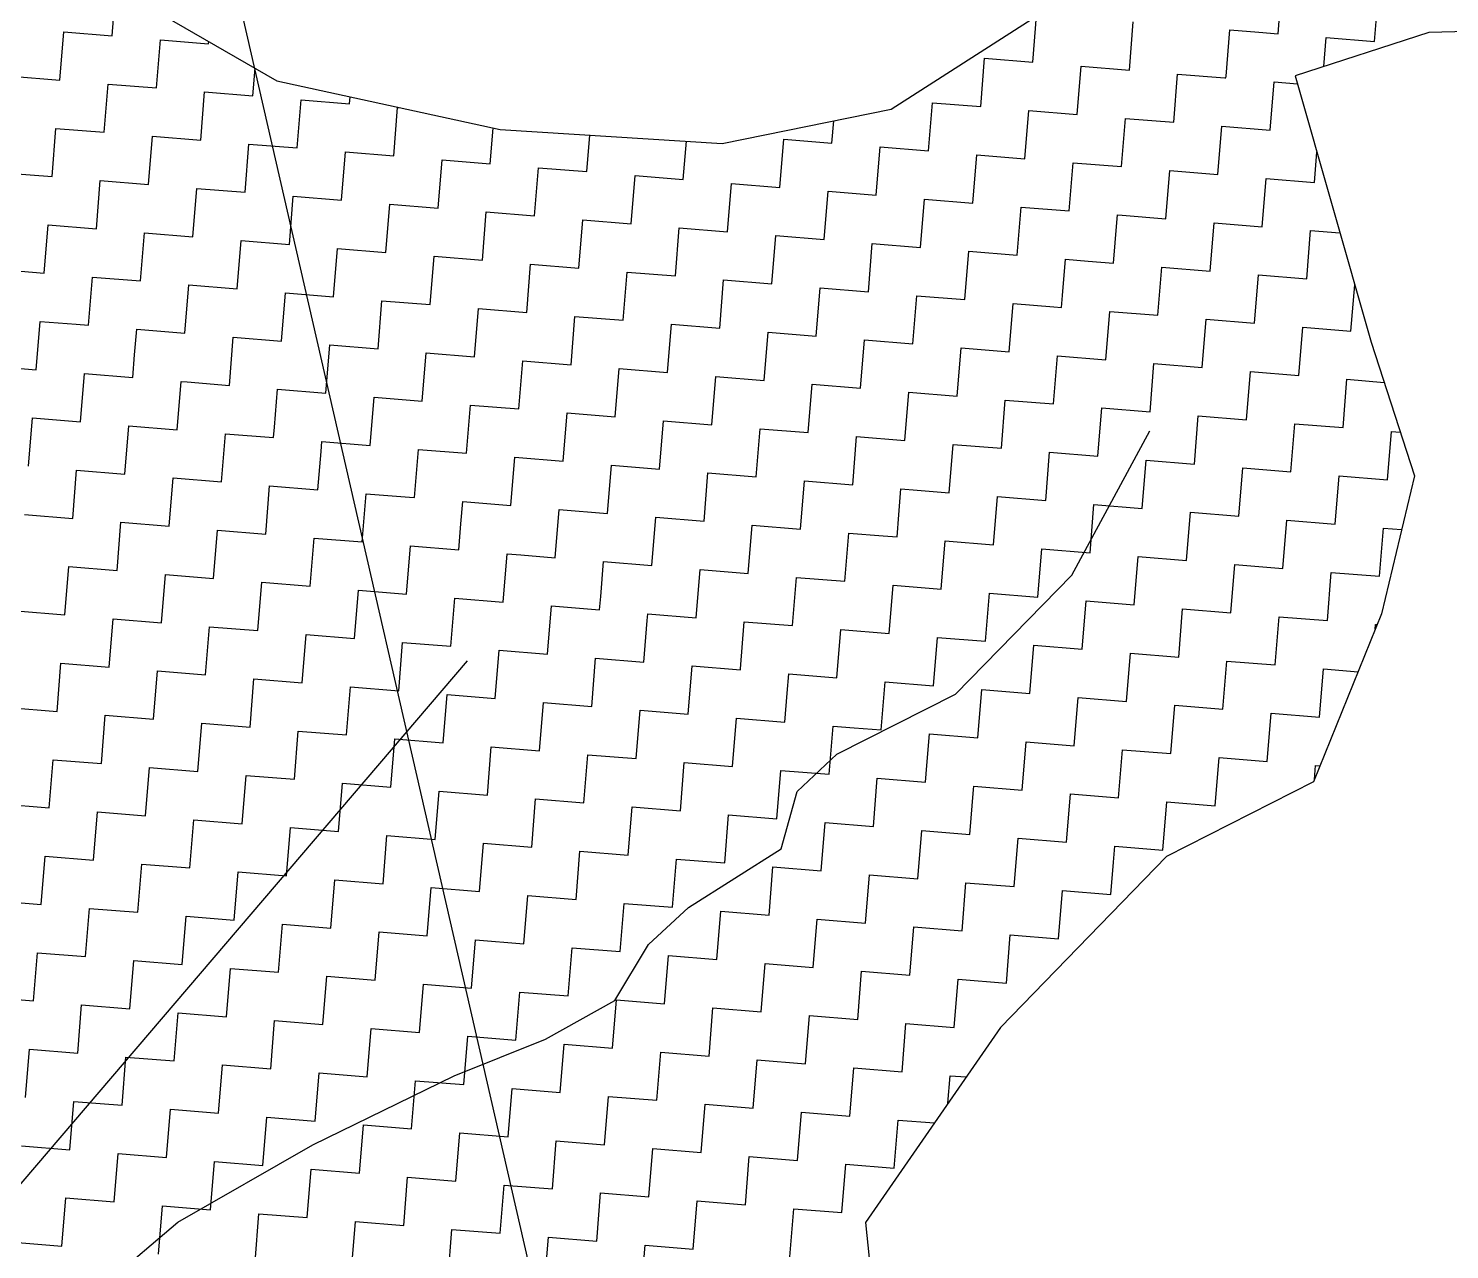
# Model space of a CAD drawing. Header units: metres. Extents: x 286589 to 288713, y 2001360 to 2004418.
# Drawn here: x 287494.2 to 287647.9, y 2003498.1 to 2003630.1 of the extents above; entities that cross this region are included whole.
import ezdxf

# ---------------------------------------------------------------- set-up
doc = ezdxf.new("R2010")
doc.units = ezdxf.units.M
doc.header["$MEASUREMENT"] = 0
for name, color, linetype in [('LINE_WATER', 4, 'Continuous'), ('POLY_HATCH', 12, 'Continuous'), ('POLY_PARCEL', 6, 'Continuous')]:
    doc.layers.add(name, color=color, linetype=linetype)

msp = doc.modelspace()

# ---------------------------------------------------------------- linework, layer by layer
msp.add_lwpolyline([(287475.68, 2003484.48), (287541.68, 2003561.74)])
at = {"layer": 'LINE_WATER'}
for p, q in [((287607.03, 2003570.98), (287615.45, 2003586.58)), ((287594.46, 2003558.11), (287607.03, 2003570.98)), ((287581.61, 2003551.62), (287594.46, 2003558.11)), ((287577.31, 2003547.6), (287581.61, 2003551.62)), ((287575.61, 2003541.39), (287577.31, 2003547.6)), ((287565.56, 2003535.06), (287575.61, 2003541.39)), ((287561.26, 2003531.04), (287565.56, 2003535.06)), ((287557.59, 2003524.99), (287561.26, 2003531.04)), ((287550.1, 2003520.83), (287557.59, 2003524.99)), ((287540.25, 2003516.87), (287550.1, 2003520.83)), ((287524.94, 2003509.39), (287540.25, 2003516.87)), ((287510.35, 2003501.05), (287524.94, 2003509.39)), ((287496.27, 2003489.09), (287510.35, 2003501.05))]:
    msp.add_line(p, q, dxfattribs=at)
at = {"layer": 'POLY_HATCH', "linetype": 'Continuous'}
for p, q in [((287503.24, 2003629.32), (287503.67, 2003634.53)), ((287639.76, 2003628.69), (287640.19, 2003633.91)), ((287629.32, 2003629.54), (287629.59, 2003632.83)), ((287602.81, 2003626.45), (287603.22, 2003631.48)), ((287613.25, 2003625.6), (287613.67, 2003630.82)), ((287497.6, 2003624.52), (287498.02, 2003629.74)), ((287498.02, 2003629.74), (287503.24, 2003629.32)), ((287623.7, 2003624.93), (287624.11, 2003629.97)), ((287624.11, 2003629.97), (287627.26, 2003629.71)), ((287627.26, 2003629.71), (287629.32, 2003629.54)), ((287508.03, 2003623.67), (287508.46, 2003628.89)), ((287508.46, 2003628.89), (287513.68, 2003628.46)), ((287513.68, 2003628.46), (287513.69, 2003628.69)), ((287634.29, 2003626.01), (287634.54, 2003629.12)), ((287634.54, 2003629.12), (287639.76, 2003628.69)), ((287597.17, 2003621.66), (287597.59, 2003626.88)), ((287597.59, 2003626.88), (287602.81, 2003626.45)), ((287492.38, 2003624.95), (287497.6, 2003624.52)), ((287518.47, 2003622.82), (287518.71, 2003625.8)), ((287607.6, 2003620.81), (287608.03, 2003626.03)), ((287608.03, 2003626.03), (287613.25, 2003625.6)), ((287618.04, 2003619.96), (287618.46, 2003625.18)), ((287618.46, 2003625.18), (287623.57, 2003624.76)), ((287623.57, 2003624.76), (287623.68, 2003624.75)), ((287623.68, 2003624.75), (287623.7, 2003624.93)), ((287502.39, 2003618.88), (287502.81, 2003624.1)), ((287502.81, 2003624.1), (287508.03, 2003623.67)), ((287512.83, 2003618.03), (287513.25, 2003623.25)), ((287513.25, 2003623.25), (287518.47, 2003622.82)), ((287628.47, 2003619.11), (287628.9, 2003624.33)), ((287628.9, 2003624.33), (287631.42, 2003624.12)), ((287523.26, 2003617.18), (287523.69, 2003622.4)), ((287523.69, 2003622.4), (287528.91, 2003621.97)), ((287528.91, 2003621.97), (287528.97, 2003622.72)), ((287533.7, 2003616.33), (287534.12, 2003621.55)), ((287534.12, 2003621.55), (287534.45, 2003621.52)), ((287591.52, 2003616.87), (287591.95, 2003622.08)), ((287591.95, 2003622.08), (287597.17, 2003621.66)), ((287581.09, 2003617.72), (287581.28, 2003620.13)), ((287601.96, 2003616.02), (287602.38, 2003621.23)), ((287602.38, 2003621.23), (287607.6, 2003620.81)), ((287612.39, 2003615.17), (287612.82, 2003620.38)), ((287612.82, 2003620.38), (287618.04, 2003619.96)), ((287496.75, 2003614.09), (287497.17, 2003619.3)), ((287497.17, 2003619.3), (287502.39, 2003618.88)), ((287507.18, 2003613.24), (287507.61, 2003618.45)), ((287507.61, 2003618.45), (287512.83, 2003618.03)), ((287544.13, 2003615.48), (287544.45, 2003619.33)), ((287554.57, 2003614.63), (287554.89, 2003618.57)), ((287622.83, 2003614.31), (287623.26, 2003619.53)), ((287623.26, 2003619.53), (287628.47, 2003619.11)), ((287517.62, 2003612.39), (287518.04, 2003617.6)), ((287518.04, 2003617.6), (287523.26, 2003617.18)), ((287565.01, 2003613.78), (287565.34, 2003617.92)), ((287575.44, 2003612.92), (287575.87, 2003618.14)), ((287575.87, 2003618.14), (287581.09, 2003617.72)), ((287585.88, 2003612.07), (287586.3, 2003617.29)), ((287586.3, 2003617.29), (287591.52, 2003616.87)), ((287528.05, 2003611.53), (287528.48, 2003616.75)), ((287528.48, 2003616.75), (287533.7, 2003616.33)), ((287538.49, 2003610.68), (287538.92, 2003615.9)), ((287538.92, 2003615.9), (287544.13, 2003615.48)), ((287596.31, 2003611.22), (287596.74, 2003616.44)), ((287596.74, 2003616.44), (287601.96, 2003616.02)), ((287606.75, 2003610.37), (287607.18, 2003615.59)), ((287607.18, 2003615.59), (287612.39, 2003615.17)), ((287633.27, 2003613.46), (287633.53, 2003616.72)), ((287491.53, 2003614.51), (287496.75, 2003614.09)), ((287548.93, 2003609.83), (287549.35, 2003615.05)), ((287549.35, 2003615.05), (287554.57, 2003614.63)), ((287559.36, 2003608.98), (287559.79, 2003614.2)), ((287559.79, 2003614.2), (287565.01, 2003613.78)), ((287617.19, 2003609.52), (287617.61, 2003614.74)), ((287617.61, 2003614.74), (287622.83, 2003614.31)), ((287627.62, 2003608.67), (287628.05, 2003613.89)), ((287628.05, 2003613.89), (287633.27, 2003613.46)), ((287501.54, 2003608.44), (287501.96, 2003613.66)), ((287501.96, 2003613.66), (287507.18, 2003613.24)), ((287511.97, 2003607.59), (287512.4, 2003612.81)), ((287512.4, 2003612.81), (287517.62, 2003612.39)), ((287569.8, 2003608.13), (287570.22, 2003613.35)), ((287570.22, 2003613.35), (287575.44, 2003612.92)), ((287580.24, 2003607.28), (287580.66, 2003612.5)), ((287580.66, 2003612.5), (287585.88, 2003612.07)), ((287522.41, 2003606.74), (287522.84, 2003611.96)), ((287522.84, 2003611.96), (287528.05, 2003611.53)), ((287532.85, 2003605.89), (287533.27, 2003611.11)), ((287533.27, 2003611.11), (287538.49, 2003610.68)), ((287590.67, 2003606.43), (287591.1, 2003611.65)), ((287591.1, 2003611.65), (287596.31, 2003611.22)), ((287601.11, 2003605.58), (287601.53, 2003610.8)), ((287601.53, 2003610.8), (287606.75, 2003610.37)), ((287543.28, 2003605.04), (287543.71, 2003610.26)), ((287543.71, 2003610.26), (287548.93, 2003609.83)), ((287553.72, 2003604.19), (287554.14, 2003609.41)), ((287554.14, 2003609.41), (287559.36, 2003608.98)), ((287611.9, 2003609.13), (287611.97, 2003609.95)), ((287611.97, 2003609.95), (287612.48, 2003609.91)), ((287612.48, 2003609.91), (287617.19, 2003609.52)), ((287495.9, 2003603.65), (287496.32, 2003608.87)), ((287496.32, 2003608.87), (287501.54, 2003608.44)), ((287506.33, 2003602.8), (287506.76, 2003608.02)), ((287506.76, 2003608.02), (287511.97, 2003607.59)), ((287564.16, 2003603.34), (287564.58, 2003608.56)), ((287564.58, 2003608.56), (287569.8, 2003608.13)), ((287574.59, 2003602.49), (287575.02, 2003607.71)), ((287575.02, 2003607.71), (287580.24, 2003607.28)), ((287611.54, 2003604.73), (287611.9, 2003609.13)), ((287621.98, 2003603.88), (287622.41, 2003609.1)), ((287622.41, 2003609.1), (287627.62, 2003608.67)), ((287632.42, 2003603.03), (287632.84, 2003608.25)), ((287632.84, 2003608.25), (287636.02, 2003607.99)), ((287516.77, 2003601.95), (287517.19, 2003607.17)), ((287517.19, 2003607.17), (287522.41, 2003606.74)), ((287527.2, 2003601.1), (287527.63, 2003606.32)), ((287527.63, 2003606.32), (287532.85, 2003605.89)), ((287585.03, 2003601.64), (287585.45, 2003606.86)), ((287585.45, 2003606.86), (287590.67, 2003606.43)), ((287537.64, 2003600.25), (287538.07, 2003605.47)), ((287538.07, 2003605.47), (287543.28, 2003605.04)), ((287548.08, 2003599.4), (287548.5, 2003604.62)), ((287548.5, 2003604.62), (287553.72, 2003604.19)), ((287595.46, 2003600.79), (287595.89, 2003606.01)), ((287595.89, 2003606.01), (287601.11, 2003605.58)), ((287606.01, 2003601.22), (287606.33, 2003605.15)), ((287606.33, 2003605.15), (287608.79, 2003604.95)), ((287608.79, 2003604.95), (287611.54, 2003604.73)), ((287490.68, 2003604.08), (287495.9, 2003603.65)), ((287500.69, 2003598.01), (287501.11, 2003603.23)), ((287501.11, 2003603.23), (287506.33, 2003602.8)), ((287558.51, 2003598.55), (287558.94, 2003603.76)), ((287558.94, 2003603.76), (287564.16, 2003603.34)), ((287616.34, 2003599.09), (287616.76, 2003604.3)), ((287616.76, 2003604.3), (287621.98, 2003603.88)), ((287626.77, 2003598.24), (287627.2, 2003603.45)), ((287627.2, 2003603.45), (287632.42, 2003603.03)), ((287511.12, 2003597.16), (287511.55, 2003602.37)), ((287511.55, 2003602.37), (287516.77, 2003601.95)), ((287521.56, 2003596.31), (287521.99, 2003601.52)), ((287521.99, 2003601.52), (287527.2, 2003601.1)), ((287568.95, 2003597.7), (287569.37, 2003602.91)), ((287569.37, 2003602.91), (287574.59, 2003602.49)), ((287579.38, 2003596.85), (287579.81, 2003602.06)), ((287579.81, 2003602.06), (287585.03, 2003601.64)), ((287637.21, 2003597.38), (287637.62, 2003602.38)), ((287532, 2003595.45), (287532.42, 2003600.67)), ((287532.42, 2003600.67), (287537.64, 2003600.25)), ((287589.82, 2003595.99), (287590.25, 2003601.21)), ((287590.25, 2003601.21), (287595.46, 2003600.79)), ((287600.26, 2003595.14), (287600.68, 2003600.36)), ((287600.68, 2003600.36), (287605.09, 2003600)), ((287605.09, 2003600), (287605.9, 2003599.94)), ((287605.9, 2003599.94), (287606.01, 2003601.22)), ((287495.04, 2003593.21), (287495.47, 2003598.43)), ((287495.47, 2003598.43), (287499.35, 2003598.12)), ((287542.43, 2003594.6), (287542.86, 2003599.82)), ((287542.86, 2003599.82), (287548.08, 2003599.4)), ((287552.87, 2003593.75), (287553.29, 2003598.97)), ((287553.29, 2003598.97), (287558.51, 2003598.55)), ((287610.69, 2003594.29), (287611.12, 2003599.51)), ((287611.12, 2003599.51), (287616.34, 2003599.09)), ((287621.13, 2003593.44), (287621.55, 2003598.66)), ((287621.55, 2003598.66), (287626.77, 2003598.24)), ((287499.35, 2003598.12), (287500.69, 2003598.01)), ((287505.68, 2003594.83), (287505.91, 2003597.58)), ((287505.91, 2003597.58), (287511.12, 2003597.16)), ((287563.3, 2003592.9), (287563.73, 2003598.12)), ((287563.73, 2003598.12), (287568.95, 2003597.7)), ((287573.74, 2003592.05), (287574.17, 2003597.27)), ((287574.17, 2003597.27), (287579.38, 2003596.85)), ((287631.57, 2003592.59), (287631.99, 2003597.81)), ((287631.99, 2003597.81), (287637.21, 2003597.38)), ((287515.92, 2003591.51), (287516.34, 2003596.73)), ((287516.34, 2003596.73), (287521.56, 2003596.31)), ((287526.35, 2003590.66), (287526.78, 2003595.88)), ((287526.78, 2003595.88), (287532, 2003595.45)), ((287584.18, 2003591.2), (287584.6, 2003596.42)), ((287584.6, 2003596.42), (287589.82, 2003595.99)), ((287594.61, 2003590.35), (287595.04, 2003595.57)), ((287595.04, 2003595.57), (287600.26, 2003595.14)), ((287505.48, 2003592.36), (287505.68, 2003594.83)), ((287536.79, 2003589.81), (287537.21, 2003595.03)), ((287537.21, 2003595.03), (287542.43, 2003594.6)), ((287547.23, 2003588.96), (287547.65, 2003594.18)), ((287547.65, 2003594.18), (287552.87, 2003593.75)), ((287605.05, 2003589.5), (287605.48, 2003594.72)), ((287605.48, 2003594.72), (287610.69, 2003594.29)), ((287615.49, 2003588.65), (287615.91, 2003593.87)), ((287615.91, 2003593.87), (287621.13, 2003593.44)), ((287489.83, 2003593.64), (287495.04, 2003593.21)), ((287499.84, 2003587.57), (287500.26, 2003592.79)), ((287500.26, 2003592.79), (287505.48, 2003592.36)), ((287557.66, 2003588.11), (287558.09, 2003593.33)), ((287558.09, 2003593.33), (287563.3, 2003592.9)), ((287568.1, 2003587.26), (287568.52, 2003592.48)), ((287568.52, 2003592.48), (287573.74, 2003592.05)), ((287625.92, 2003587.8), (287626.35, 2003593.02)), ((287626.35, 2003593.02), (287631.57, 2003592.59)), ((287510.27, 2003586.72), (287510.7, 2003591.94)), ((287510.7, 2003591.94), (287511.37, 2003591.88)), ((287511.37, 2003591.88), (287515.92, 2003591.51)), ((287520.8, 2003586.99), (287521.13, 2003591.09)), ((287521.13, 2003591.09), (287526.35, 2003590.66)), ((287578.53, 2003586.41), (287578.96, 2003591.63)), ((287578.96, 2003591.63), (287584.18, 2003591.2)), ((287588.97, 2003585.56), (287589.4, 2003590.78)), ((287589.4, 2003590.78), (287594.61, 2003590.35)), ((287636.36, 2003586.95), (287636.78, 2003592.17)), ((287636.78, 2003592.17), (287640.79, 2003591.84)), ((287531.15, 2003585.02), (287531.57, 2003590.24)), ((287531.57, 2003590.24), (287536.79, 2003589.81)), ((287541.58, 2003584.17), (287542.01, 2003589.39)), ((287542.01, 2003589.39), (287547.23, 2003588.96)), ((287599.41, 2003584.71), (287599.83, 2003589.93)), ((287599.83, 2003589.93), (287605.05, 2003589.5)), ((287494.19, 2003582.78), (287494.62, 2003588)), ((287494.62, 2003588), (287499.84, 2003587.57)), ((287552.02, 2003583.32), (287552.44, 2003588.54)), ((287552.44, 2003588.54), (287557.66, 2003588.11)), ((287562.45, 2003582.47), (287562.88, 2003587.68)), ((287562.88, 2003587.68), (287568.1, 2003587.26)), ((287609.84, 2003583.86), (287610.27, 2003589.07)), ((287610.27, 2003589.07), (287615.49, 2003588.65)), ((287620.28, 2003583.01), (287620.7, 2003588.22)), ((287620.7, 2003588.22), (287625.92, 2003587.8)), ((287504.63, 2003581.93), (287505.06, 2003587.15)), ((287505.06, 2003587.15), (287510.27, 2003586.72)), ((287515.07, 2003581.08), (287515.49, 2003586.29)), ((287515.49, 2003586.29), (287520.71, 2003585.87)), ((287520.71, 2003585.87), (287520.8, 2003586.99)), ((287572.89, 2003581.62), (287573.32, 2003586.83)), ((287573.32, 2003586.83), (287578.53, 2003586.41)), ((287630.71, 2003582.16), (287631.14, 2003587.37)), ((287631.14, 2003587.37), (287636.36, 2003586.95)), ((287641.15, 2003581.3), (287641.58, 2003586.52)), ((287641.58, 2003586.52), (287642.54, 2003586.44)), ((287525.84, 2003584.38), (287525.93, 2003585.44)), ((287525.93, 2003585.44), (287531.15, 2003585.02)), ((287535.94, 2003579.38), (287536.36, 2003584.59)), ((287536.36, 2003584.59), (287541.58, 2003584.17)), ((287583.33, 2003580.77), (287583.75, 2003585.98)), ((287583.75, 2003585.98), (287588.97, 2003585.56)), ((287593.76, 2003579.91), (287594.19, 2003585.13)), ((287594.19, 2003585.13), (287599.41, 2003584.71)), ((287525.5, 2003580.23), (287525.84, 2003584.38)), ((287546.37, 2003578.52), (287546.8, 2003583.74)), ((287546.8, 2003583.74), (287552.02, 2003583.32)), ((287604.2, 2003579.06), (287604.62, 2003584.28)), ((287604.62, 2003584.28), (287609.84, 2003583.86)), ((287614.64, 2003578.21), (287615.06, 2003583.43)), ((287615.06, 2003583.43), (287620.28, 2003583.01)), ((287498.99, 2003577.13), (287499.41, 2003582.35)), ((287499.41, 2003582.35), (287504.63, 2003581.93)), ((287509.42, 2003576.28), (287509.85, 2003581.5)), ((287509.85, 2003581.5), (287515.07, 2003581.08)), ((287556.81, 2003577.67), (287557.24, 2003582.89)), ((287557.24, 2003582.89), (287562.45, 2003582.47)), ((287567.25, 2003576.82), (287567.67, 2003582.04)), ((287567.67, 2003582.04), (287572.89, 2003581.62)), ((287625.07, 2003577.36), (287625.5, 2003582.58)), ((287625.5, 2003582.58), (287630.71, 2003582.16)), ((287635.51, 2003576.51), (287635.93, 2003581.73)), ((287635.93, 2003581.73), (287641.15, 2003581.3)), ((287519.86, 2003575.43), (287520.28, 2003580.65)), ((287520.28, 2003580.65), (287525.5, 2003580.23)), ((287577.68, 2003575.97), (287578.11, 2003581.19)), ((287578.11, 2003581.19), (287583.33, 2003580.77)), ((287588.31, 2003577.52), (287588.54, 2003580.34)), ((287588.54, 2003580.34), (287590.31, 2003580.2)), ((287590.31, 2003580.2), (287593.76, 2003579.91)), ((287530.3, 2003574.58), (287530.72, 2003579.8)), ((287530.72, 2003579.8), (287535.41, 2003579.42)), ((287535.41, 2003579.42), (287535.94, 2003579.38)), ((287540.96, 2003576.54), (287541.16, 2003578.95)), ((287541.16, 2003578.95), (287546.37, 2003578.52)), ((287598.56, 2003574.27), (287598.98, 2003579.49)), ((287598.98, 2003579.49), (287604.2, 2003579.06)), ((287608.99, 2003573.42), (287609.42, 2003578.64)), ((287609.42, 2003578.64), (287614.64, 2003578.21)), ((287493.77, 2003577.56), (287498.99, 2003577.13)), ((287551.17, 2003572.88), (287551.59, 2003578.1)), ((287551.59, 2003578.1), (287556.81, 2003577.67)), ((287561.6, 2003572.03), (287562.03, 2003577.25)), ((287562.03, 2003577.25), (287567.25, 2003576.82)), ((287588.12, 2003575.12), (287588.31, 2003577.52)), ((287619.43, 2003572.57), (287619.85, 2003577.79)), ((287619.85, 2003577.79), (287625.07, 2003577.36)), ((287629.86, 2003571.72), (287630.29, 2003576.94)), ((287630.29, 2003576.94), (287635.51, 2003576.51)), ((287503.78, 2003571.49), (287504.2, 2003576.71)), ((287504.2, 2003576.71), (287509.42, 2003576.28)), ((287514.22, 2003570.64), (287514.64, 2003575.86)), ((287514.64, 2003575.86), (287519.86, 2003575.43)), ((287540.73, 2003573.73), (287540.96, 2003576.54)), ((287572.04, 2003571.18), (287572.47, 2003576.4)), ((287572.47, 2003576.4), (287577.68, 2003575.97)), ((287582.48, 2003570.33), (287582.9, 2003575.55)), ((287582.9, 2003575.55), (287586.62, 2003575.24)), ((287640.3, 2003570.87), (287640.73, 2003576.09)), ((287640.73, 2003576.09), (287642.68, 2003575.93)), ((287524.65, 2003569.79), (287525.08, 2003575.01)), ((287525.08, 2003575.01), (287530.3, 2003574.58)), ((287535.09, 2003568.94), (287535.51, 2003574.16)), ((287535.51, 2003574.16), (287540.73, 2003573.73)), ((287586.62, 2003575.24), (287588.12, 2003575.12)), ((287592.91, 2003569.48), (287593.34, 2003574.7)), ((287593.34, 2003574.7), (287598.56, 2003574.27)), ((287603.35, 2003568.63), (287603.77, 2003573.85)), ((287603.77, 2003573.85), (287608.99, 2003573.42)), ((287545.52, 2003568.09), (287545.95, 2003573.31)), ((287545.95, 2003573.31), (287547.43, 2003573.19)), ((287547.43, 2003573.19), (287551.17, 2003572.88)), ((287556.08, 2003568.7), (287556.39, 2003572.46)), ((287556.39, 2003572.46), (287561.6, 2003572.03)), ((287613.78, 2003567.78), (287614.21, 2003573)), ((287614.21, 2003573), (287619.43, 2003572.57)), ((287498.14, 2003566.7), (287498.56, 2003571.92)), ((287498.56, 2003571.92), (287503.78, 2003571.49)), ((287508.57, 2003565.85), (287509, 2003571.07)), ((287509, 2003571.07), (287514.22, 2003570.64)), ((287566.4, 2003566.39), (287566.82, 2003571.61)), ((287566.82, 2003571.61), (287572.04, 2003571.18)), ((287576.83, 2003565.54), (287577.26, 2003570.75)), ((287577.26, 2003570.75), (287582.48, 2003570.33)), ((287624.22, 2003566.93), (287624.65, 2003572.14)), ((287624.65, 2003572.14), (287629.86, 2003571.72)), ((287634.66, 2003566.08), (287635.08, 2003571.29)), ((287635.08, 2003571.29), (287640.3, 2003570.87)), ((287519.01, 2003565), (287519.43, 2003570.22)), ((287519.43, 2003570.22), (287524.65, 2003569.79)), ((287529.44, 2003564.15), (287529.87, 2003569.36)), ((287529.87, 2003569.36), (287535.09, 2003568.94)), ((287587.27, 2003564.69), (287587.69, 2003569.9)), ((287587.69, 2003569.9), (287592.91, 2003569.48)), ((287539.88, 2003563.3), (287540.31, 2003568.51)), ((287540.31, 2003568.51), (287545.52, 2003568.09)), ((287555.96, 2003567.24), (287556.08, 2003568.7)), ((287597.7, 2003563.84), (287598.13, 2003569.05)), ((287598.13, 2003569.05), (287603.35, 2003568.63)), ((287608.14, 2003562.98), (287608.57, 2003568.2)), ((287608.57, 2003568.2), (287613.78, 2003567.78)), ((287492.92, 2003567.12), (287498.14, 2003566.7)), ((287502.93, 2003561.05), (287503.35, 2003566.27)), ((287503.35, 2003566.27), (287508.57, 2003565.85)), ((287550.32, 2003562.45), (287550.74, 2003567.66)), ((287550.74, 2003567.66), (287555.96, 2003567.24)), ((287561.12, 2003566.09), (287561.18, 2003566.81)), ((287561.18, 2003566.81), (287566.4, 2003566.39)), ((287618.58, 2003562.13), (287619, 2003567.35)), ((287619, 2003567.35), (287624.22, 2003566.93)), ((287629.01, 2003561.28), (287629.44, 2003566.5)), ((287629.44, 2003566.5), (287634.66, 2003566.08)), ((287513.36, 2003560.2), (287513.79, 2003565.42)), ((287513.79, 2003565.42), (287519.01, 2003565)), ((287560.75, 2003561.59), (287561.12, 2003566.09)), ((287571.2, 2003560.86), (287571.61, 2003565.96)), ((287571.61, 2003565.96), (287576.83, 2003565.54)), ((287581.63, 2003559.89), (287582.05, 2003565.11)), ((287582.05, 2003565.11), (287587.27, 2003564.69)), ((287639.83, 2003565.14), (287639.88, 2003565.65)), ((287639.88, 2003565.65), (287640.03, 2003565.64)), ((287523.8, 2003559.35), (287524.23, 2003564.57)), ((287524.23, 2003564.57), (287529.44, 2003564.15)), ((287534.24, 2003558.5), (287534.66, 2003563.72)), ((287534.66, 2003563.72), (287539.88, 2003563.3)), ((287592.06, 2003559.04), (287592.49, 2003564.26)), ((287592.49, 2003564.26), (287597.7, 2003563.84)), ((287602.5, 2003558.19), (287602.92, 2003563.41)), ((287602.92, 2003563.41), (287608.14, 2003562.98)), ((287544.67, 2003557.65), (287545.1, 2003562.87)), ((287545.1, 2003562.87), (287550.32, 2003562.45)), ((287555.11, 2003556.8), (287555.53, 2003562.02)), ((287555.53, 2003562.02), (287560.75, 2003561.59)), ((287612.93, 2003557.34), (287613.36, 2003562.56)), ((287613.36, 2003562.56), (287618.58, 2003562.13)), ((287623.37, 2003556.49), (287623.8, 2003561.71)), ((287623.8, 2003561.71), (287629.01, 2003561.28)), ((287497.29, 2003556.26), (287497.71, 2003561.48)), ((287497.71, 2003561.48), (287502.93, 2003561.05)), ((287507.72, 2003555.41), (287508.15, 2003560.63)), ((287508.15, 2003560.63), (287513.36, 2003560.2)), ((287565.55, 2003555.95), (287565.97, 2003561.17)), ((287565.97, 2003561.17), (287571.19, 2003560.74)), ((287571.19, 2003560.74), (287571.2, 2003560.86)), ((287576.24, 2003558.25), (287576.41, 2003560.32)), ((287576.41, 2003560.32), (287581.63, 2003559.89)), ((287633.81, 2003555.64), (287634.23, 2003560.86)), ((287634.23, 2003560.86), (287637.98, 2003560.55)), ((287518.16, 2003554.56), (287518.58, 2003559.78)), ((287518.58, 2003559.78), (287523.8, 2003559.35)), ((287528.59, 2003553.71), (287529.02, 2003558.93)), ((287529.02, 2003558.93), (287534.24, 2003558.5)), ((287586.42, 2003554.25), (287586.84, 2003559.47)), ((287586.84, 2003559.47), (287592.06, 2003559.04)), ((287596.85, 2003553.4), (287597.28, 2003558.62)), ((287597.28, 2003558.62), (287602.5, 2003558.19)), ((287539.03, 2003552.86), (287539.46, 2003558.08)), ((287539.46, 2003558.08), (287544.67, 2003557.65)), ((287549.47, 2003552.01), (287549.89, 2003557.23)), ((287549.89, 2003557.23), (287555.11, 2003556.8)), ((287575.98, 2003555.1), (287576.24, 2003558.25)), ((287607.29, 2003552.55), (287607.72, 2003557.77)), ((287607.72, 2003557.77), (287612.93, 2003557.34)), ((287617.73, 2003551.7), (287618.15, 2003556.92)), ((287618.15, 2003556.92), (287623.37, 2003556.49)), ((287492.07, 2003556.69), (287497.29, 2003556.26)), ((287502.08, 2003550.62), (287502.5, 2003555.84)), ((287502.5, 2003555.84), (287507.72, 2003555.41)), ((287559.9, 2003551.16), (287560.33, 2003556.38)), ((287560.33, 2003556.38), (287565.55, 2003555.95)), ((287570.34, 2003550.31), (287570.76, 2003555.53)), ((287570.76, 2003555.53), (287575.98, 2003555.1)), ((287628.16, 2003550.85), (287628.59, 2003556.07)), ((287628.59, 2003556.07), (287633.81, 2003555.64)), ((287512.51, 2003549.77), (287512.94, 2003554.99)), ((287512.94, 2003554.99), (287518.16, 2003554.56)), ((287522.95, 2003548.92), (287523.38, 2003554.14)), ((287523.38, 2003554.14), (287528.59, 2003553.71)), ((287580.77, 2003549.46), (287581.2, 2003554.67)), ((287581.2, 2003554.67), (287583.49, 2003554.49)), ((287583.49, 2003554.49), (287586.42, 2003554.25)), ((287533.39, 2003548.07), (287533.81, 2003553.28)), ((287533.81, 2003553.28), (287539.03, 2003552.86)), ((287543.82, 2003547.22), (287544.25, 2003552.43)), ((287544.25, 2003552.43), (287549.47, 2003552.01)), ((287591.36, 2003550.41), (287591.64, 2003553.82)), ((287591.64, 2003553.82), (287596.85, 2003553.4)), ((287601.65, 2003547.76), (287602.07, 2003552.97)), ((287602.07, 2003552.97), (287607.29, 2003552.55)), ((287496.43, 2003545.83), (287496.86, 2003551.04)), ((287496.86, 2003551.04), (287502.08, 2003550.62)), ((287554.26, 2003546.37), (287554.68, 2003551.58)), ((287554.68, 2003551.58), (287559.9, 2003551.16)), ((287612.08, 2003546.9), (287612.51, 2003552.12)), ((287612.51, 2003552.12), (287617.73, 2003551.7)), ((287622.52, 2003546.05), (287622.94, 2003551.27)), ((287622.94, 2003551.27), (287628.16, 2003550.85)), ((287506.87, 2003544.98), (287507.3, 2003550.19)), ((287507.3, 2003550.19), (287512.51, 2003549.77)), ((287517.31, 2003544.12), (287517.73, 2003549.34)), ((287517.73, 2003549.34), (287522.95, 2003548.92)), ((287564.7, 2003545.51), (287565.12, 2003550.73)), ((287565.12, 2003550.73), (287570.34, 2003550.31)), ((287575.13, 2003544.66), (287575.56, 2003549.88)), ((287575.56, 2003549.88), (287580.77, 2003549.46)), ((287591.21, 2003548.61), (287591.36, 2003550.41)), ((287633.26, 2003548.88), (287633.38, 2003550.42)), ((287633.38, 2003550.42), (287633.86, 2003550.38)), ((287527.74, 2003543.27), (287528.17, 2003548.49)), ((287528.17, 2003548.49), (287533.39, 2003548.07)), ((287585.57, 2003543.81), (287585.99, 2003549.03)), ((287585.99, 2003549.03), (287591.21, 2003548.61)), ((287596, 2003542.96), (287596.4, 2003547.8)), ((287596.4, 2003547.8), (287596.43, 2003548.18)), ((287596.43, 2003548.18), (287601.65, 2003547.76)), ((287491.22, 2003546.25), (287496.43, 2003545.83)), ((287538.18, 2003542.42), (287538.6, 2003547.64)), ((287538.6, 2003547.64), (287543.82, 2003547.22)), ((287548.62, 2003541.57), (287549.04, 2003546.79)), ((287549.04, 2003546.79), (287554.26, 2003546.37)), ((287606.48, 2003542.57), (287606.87, 2003547.33)), ((287606.87, 2003547.33), (287612.08, 2003546.9)), ((287616.88, 2003541.26), (287617.3, 2003546.48)), ((287617.3, 2003546.48), (287622.52, 2003546.05)), ((287501.23, 2003540.18), (287501.65, 2003545.4)), ((287501.65, 2003545.4), (287506.87, 2003544.98)), ((287559.05, 2003540.72), (287559.48, 2003545.94)), ((287559.48, 2003545.94), (287564.7, 2003545.51)), ((287569.49, 2003539.87), (287569.91, 2003545.09)), ((287569.91, 2003545.09), (287575.13, 2003544.66)), ((287511.66, 2003539.33), (287512.09, 2003544.55)), ((287512.09, 2003544.55), (287517.31, 2003544.12)), ((287522.1, 2003538.48), (287522.52, 2003543.7)), ((287522.52, 2003543.7), (287527.74, 2003543.27)), ((287579.92, 2003539.02), (287580.35, 2003544.24)), ((287580.35, 2003544.24), (287585.57, 2003543.81)), ((287590.36, 2003538.17), (287590.79, 2003543.39)), ((287590.79, 2003543.39), (287596, 2003542.96)), ((287532.54, 2003537.63), (287532.96, 2003542.85)), ((287532.96, 2003542.85), (287538.18, 2003542.42)), ((287542.97, 2003536.78), (287543.4, 2003542)), ((287543.4, 2003542), (287548.62, 2003541.57)), ((287600.8, 2003537.32), (287601.22, 2003542.54)), ((287601.22, 2003542.54), (287606.44, 2003542.11)), ((287606.44, 2003542.11), (287606.48, 2003542.57)), ((287611.52, 2003539.96), (287611.66, 2003541.69)), ((287611.66, 2003541.69), (287616.88, 2003541.26)), ((287495.58, 2003535.39), (287496.01, 2003540.61)), ((287496.01, 2003540.61), (287501.23, 2003540.18)), ((287553.41, 2003535.93), (287553.83, 2003541.15)), ((287553.83, 2003541.15), (287559.05, 2003540.72)), ((287563.84, 2003535.08), (287564.27, 2003540.3)), ((287564.27, 2003540.3), (287569.49, 2003539.87)), ((287506.02, 2003534.54), (287506.45, 2003539.76)), ((287506.45, 2003539.76), (287511.66, 2003539.33)), ((287516.46, 2003533.69), (287516.88, 2003538.91)), ((287516.88, 2003538.91), (287522.1, 2003538.48)), ((287574.28, 2003534.23), (287574.71, 2003539.45)), ((287574.71, 2003539.45), (287579.92, 2003539.02)), ((287584.72, 2003533.38), (287585.14, 2003538.6)), ((287585.14, 2003538.6), (287590.36, 2003538.17)), ((287611.23, 2003536.47), (287611.52, 2003539.96)), ((287526.89, 2003532.84), (287527.32, 2003538.06)), ((287527.32, 2003538.06), (287532.54, 2003537.63)), ((287537.33, 2003531.99), (287537.75, 2003537.21)), ((287537.75, 2003537.21), (287542.97, 2003536.78)), ((287595.15, 2003532.53), (287595.58, 2003537.74)), ((287595.58, 2003537.74), (287600.8, 2003537.32)), ((287490.37, 2003535.82), (287495.58, 2003535.39)), ((287547.76, 2003531.14), (287548.19, 2003536.35)), ((287548.19, 2003536.35), (287553.41, 2003535.93)), ((287558.2, 2003530.29), (287558.63, 2003535.5)), ((287558.63, 2003535.5), (287563.84, 2003535.08)), ((287605.59, 2003531.68), (287606.01, 2003536.89)), ((287606.01, 2003536.89), (287611.23, 2003536.47)), ((287500.38, 2003529.75), (287500.8, 2003534.96)), ((287500.8, 2003534.96), (287506.02, 2003534.54)), ((287510.81, 2003528.9), (287511.24, 2003534.11)), ((287511.24, 2003534.11), (287516.46, 2003533.69)), ((287568.64, 2003529.44), (287569.06, 2003534.65)), ((287569.06, 2003534.65), (287574.28, 2003534.23)), ((287521.25, 2003528.05), (287521.67, 2003533.26)), ((287521.67, 2003533.26), (287526.89, 2003532.84)), ((287531.69, 2003527.19), (287532.11, 2003532.41)), ((287532.11, 2003532.41), (287537.33, 2003531.99)), ((287579.07, 2003528.58), (287579.5, 2003533.8)), ((287579.5, 2003533.8), (287584.72, 2003533.38)), ((287589.51, 2003527.73), (287589.93, 2003532.95)), ((287589.93, 2003532.95), (287595.15, 2003532.53)), ((287542.12, 2003526.34), (287542.55, 2003531.56)), ((287542.55, 2003531.56), (287547.76, 2003531.14)), ((287599.95, 2003526.88), (287600.37, 2003532.1)), ((287600.37, 2003532.1), (287605.59, 2003531.68)), ((287494.73, 2003524.95), (287495.16, 2003530.17)), ((287495.16, 2003530.17), (287500.38, 2003529.75)), ((287505.17, 2003524.1), (287505.59, 2003529.32)), ((287505.59, 2003529.32), (287510.81, 2003528.9)), ((287552.56, 2003525.49), (287552.98, 2003530.71)), ((287552.98, 2003530.71), (287558.2, 2003530.29)), ((287562.99, 2003524.64), (287563.42, 2003529.86)), ((287563.42, 2003529.86), (287568.64, 2003529.44)), ((287515.61, 2003523.25), (287516.03, 2003528.47)), ((287516.03, 2003528.47), (287521.25, 2003528.05)), ((287573.43, 2003523.79), (287573.86, 2003529.01)), ((287573.86, 2003529.01), (287579.07, 2003528.58)), ((287583.87, 2003522.94), (287584.29, 2003528.16)), ((287584.29, 2003528.16), (287589.51, 2003527.73)), ((287526.04, 2003522.4), (287526.47, 2003527.62)), ((287526.47, 2003527.62), (287531.69, 2003527.19)), ((287536.48, 2003521.55), (287536.9, 2003526.77)), ((287536.9, 2003526.77), (287542.12, 2003526.34)), ((287594.3, 2003522.09), (287594.73, 2003527.31)), ((287594.73, 2003527.31), (287599.95, 2003526.88)), ((287489.52, 2003525.38), (287494.73, 2003524.95)), ((287546.91, 2003520.7), (287547.34, 2003525.92)), ((287547.34, 2003525.92), (287552.56, 2003525.49)), ((287557.35, 2003519.85), (287557.78, 2003525.07)), ((287557.78, 2003525.07), (287562.99, 2003524.64)), ((287499.53, 2003519.31), (287499.95, 2003524.53)), ((287499.95, 2003524.53), (287505.17, 2003524.1)), ((287509.96, 2003518.46), (287510.39, 2003523.68)), ((287510.39, 2003523.68), (287515.61, 2003523.25)), ((287567.79, 2003519), (287568.21, 2003524.22)), ((287568.21, 2003524.22), (287573.43, 2003523.79)), ((287578.22, 2003518.15), (287578.65, 2003523.37)), ((287578.65, 2003523.37), (287583.87, 2003522.94)), ((287520.4, 2003517.61), (287520.82, 2003522.83)), ((287520.82, 2003522.83), (287526.04, 2003522.4)), ((287530.83, 2003516.76), (287531.26, 2003521.98)), ((287531.26, 2003521.98), (287536.48, 2003521.55)), ((287588.66, 2003517.3), (287589.08, 2003522.52)), ((287589.08, 2003522.52), (287594.3, 2003522.09)), ((287541.27, 2003515.91), (287541.7, 2003521.13)), ((287541.7, 2003521.13), (287546.91, 2003520.7)), ((287551.71, 2003515.06), (287552.13, 2003520.27)), ((287552.13, 2003520.27), (287557.35, 2003519.85)), ((287493.88, 2003514.52), (287494.31, 2003519.74)), ((287494.31, 2003519.74), (287499.53, 2003519.31)), ((287504.32, 2003513.67), (287504.74, 2003518.88)), ((287504.74, 2003518.88), (287509.96, 2003518.46)), ((287562.14, 2003514.21), (287562.57, 2003519.42)), ((287562.57, 2003519.42), (287567.79, 2003519)), ((287572.58, 2003513.36), (287573, 2003518.57)), ((287573, 2003518.57), (287578.22, 2003518.15)), ((287514.75, 2003512.82), (287515.18, 2003518.03)), ((287515.18, 2003518.03), (287520.4, 2003517.61)), ((287525.19, 2003511.97), (287525.62, 2003517.18)), ((287525.62, 2003517.18), (287530.83, 2003516.76)), ((287583.02, 2003512.5), (287583.44, 2003517.72)), ((287583.44, 2003517.72), (287588.66, 2003517.3)), ((287535.63, 2003511.11), (287536.05, 2003516.33)), ((287536.05, 2003516.33), (287541.27, 2003515.91)), ((287546.06, 2003510.26), (287546.49, 2003515.48)), ((287546.49, 2003515.48), (287551.71, 2003515.06)), ((287593.63, 2003513.89), (287593.88, 2003516.87)), ((287593.88, 2003516.87), (287595.61, 2003516.73)), ((287498.68, 2003508.87), (287499.1, 2003514.09)), ((287499.1, 2003514.09), (287504.32, 2003513.67)), ((287556.5, 2003509.41), (287556.92, 2003514.63)), ((287556.92, 2003514.63), (287562.14, 2003514.21)), ((287509.11, 2003508.02), (287509.54, 2003513.24)), ((287509.54, 2003513.24), (287514.75, 2003512.82)), ((287519.55, 2003507.17), (287519.97, 2003512.39)), ((287519.97, 2003512.39), (287525.19, 2003511.97)), ((287566.94, 2003508.56), (287567.36, 2003513.78)), ((287567.36, 2003513.78), (287572.58, 2003513.36)), ((287577.37, 2003507.71), (287577.8, 2003512.93)), ((287577.8, 2003512.93), (287583.02, 2003512.5)), ((287529.98, 2003506.32), (287530.41, 2003511.54)), ((287530.41, 2003511.54), (287535.63, 2003511.11)), ((287587.81, 2003506.86), (287588.23, 2003512.08)), ((287588.23, 2003512.08), (287592.16, 2003511.76)), ((287493.46, 2003509.3), (287498.68, 2003508.87)), ((287540.42, 2003505.47), (287540.85, 2003510.69)), ((287540.85, 2003510.69), (287546.06, 2003510.26)), ((287550.86, 2003504.62), (287551.28, 2003509.84)), ((287551.28, 2003509.84), (287556.5, 2003509.41)), ((287503.47, 2003503.23), (287503.89, 2003508.45)), ((287503.89, 2003508.45), (287509.11, 2003508.02)), ((287561.29, 2003503.77), (287561.72, 2003508.99)), ((287561.72, 2003508.99), (287566.94, 2003508.56)), ((287571.73, 2003502.92), (287572.15, 2003508.14)), ((287572.15, 2003508.14), (287577.37, 2003507.71)), ((287513.9, 2003502.38), (287514.33, 2003507.6)), ((287514.33, 2003507.6), (287519.55, 2003507.17)), ((287524.34, 2003501.53), (287524.77, 2003506.75)), ((287524.77, 2003506.75), (287529.98, 2003506.32)), ((287582.16, 2003502.07), (287582.59, 2003507.29)), ((287582.59, 2003507.29), (287587.81, 2003506.86)), ((287534.78, 2003500.68), (287535.2, 2003505.9)), ((287535.2, 2003505.9), (287540.42, 2003505.47)), ((287545.21, 2003499.83), (287545.64, 2003505.05)), ((287545.64, 2003505.05), (287550.86, 2003504.62)), ((287497.82, 2003498.44), (287498.25, 2003503.66)), ((287498.25, 2003503.66), (287503.47, 2003503.23)), ((287555.65, 2003498.98), (287556.07, 2003504.2)), ((287556.07, 2003504.2), (287561.29, 2003503.77)), ((287566.09, 2003498.13), (287566.51, 2003503.34)), ((287566.51, 2003503.34), (287571.73, 2003502.92)), ((287508.26, 2003497.59), (287508.69, 2003502.81)), ((287508.69, 2003502.81), (287513.9, 2003502.38)), ((287518.7, 2003496.74), (287519.12, 2003501.95)), ((287519.12, 2003501.95), (287524.34, 2003501.53)), ((287576.52, 2003497.28), (287576.95, 2003502.49)), ((287576.95, 2003502.49), (287582.16, 2003502.07)), ((287529.13, 2003495.89), (287529.56, 2003501.1)), ((287529.56, 2003501.1), (287534.78, 2003500.68)), ((287539.57, 2003495.04), (287539.99, 2003500.25)), ((287539.99, 2003500.25), (287545.21, 2003499.83)), ((287492.61, 2003498.86), (287497.82, 2003498.44)), ((287550.01, 2003494.18), (287550.43, 2003499.4)), ((287550.43, 2003499.4), (287555.65, 2003498.98)), ((287560.44, 2003493.33), (287560.87, 2003498.55)), ((287560.87, 2003498.55), (287566.09, 2003498.13))]:
    msp.add_line(p, q, dxfattribs=at)
at = {"layer": 'POLY_HATCH'}
for p, q in [((287503.89, 2003634.35), (287521.06, 2003624.44)), ((287587.5, 2003621.39), (287606.46, 2003633.55)), ((287645.63, 2003629.68), (287631.17, 2003625)), ((287667.96, 2003630.21), (287645.63, 2003629.68)), ((287631.17, 2003625), (287639.38, 2003596.2)), ((287521.06, 2003624.44), (287545.22, 2003619.17)), ((287569.22, 2003617.68), (287587.5, 2003621.39)), ((287545.22, 2003619.17), (287569.22, 2003617.68)), ((287639.38, 2003596.2), (287644.07, 2003581.75)), ((287644.07, 2003581.75), (287640.5, 2003566.8)), ((287640.5, 2003566.8), (287633.16, 2003548.64)), ((287633.16, 2003548.64), (287617.25, 2003540.56)), ((287617.25, 2003540.56), (287599.32, 2003522.09)), ((287599.32, 2003522.09), (287584.7, 2003501.01)), ((287584.7, 2003501.01), (287586.68, 2003482.09))]:
    msp.add_line(p, q, dxfattribs=at)
at = {"layer": 'POLY_PARCEL'}
msp.add_line((287512.8, 2003651.31), (287553.14, 2003475.35), dxfattribs=at)

doc.saveas('drawing.dxf')
